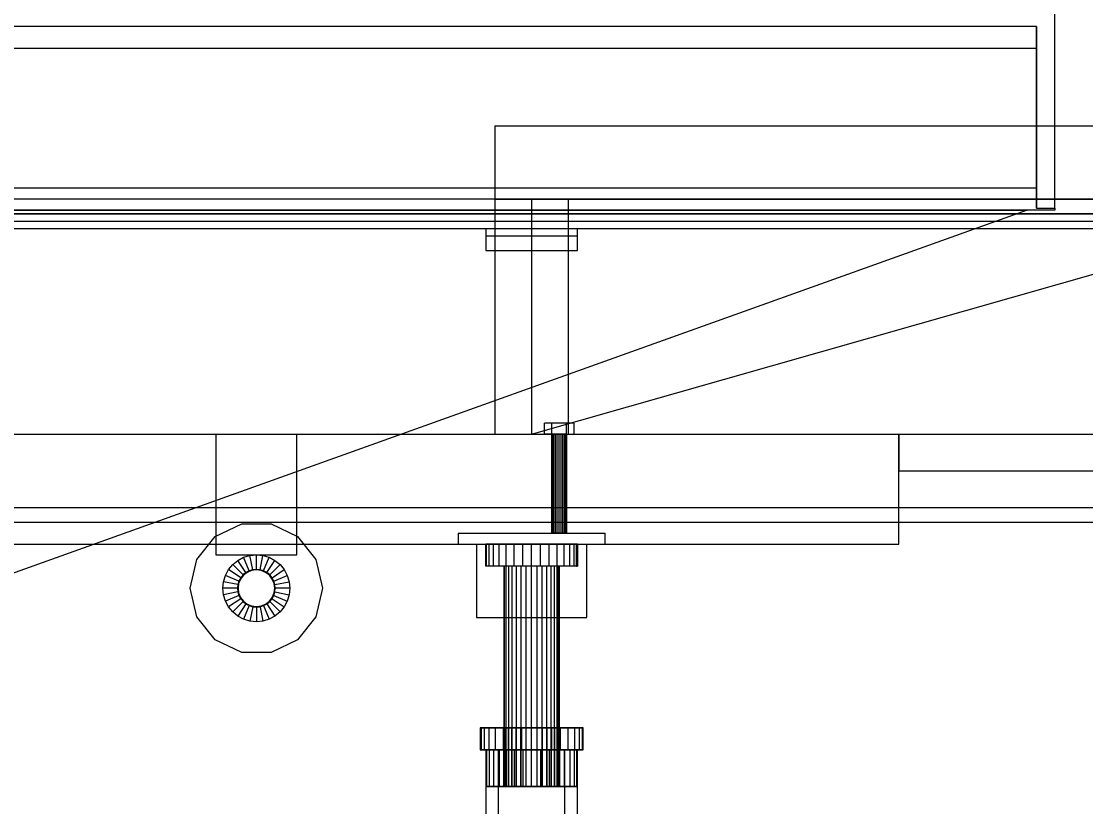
# Model space of a CAD drawing. Header units: millimetres. Extents: x -191664 to 191490, y -197311 to 10263.
# Drawn here: x 2222 to 2802, y -184551 to -184123 of the extents above; entities that cross this region are included whole.
import ezdxf

# ---------------------------------------------------------------- set-up
doc = ezdxf.new("R2010")
doc.units = ezdxf.units.MM
doc.layers.add('R15_COTAS_TRANSPORTE_P', color=1, linetype='Continuous', lineweight=0)
doc.layers.add('R15_PRENSA_RECEPCION_P', color=2, linetype='Continuous', lineweight=0)
doc.dimstyles.new('PLANTA_20', dxfattribs={"dimtxt": 50, "dimasz": 30, "dimexe": 30, "dimexo": 16, "dimgap": 20, "dimtad": 1, "dimtih": 1, "dimtoh": 1, "dimdec": 1, "dimzin": 0, "dimdsep": 46, "dimcen": 0.09, "dimadec": 0, "dimazin": 0, "dimtfac": 1, "dimtdec": 4, "dimtofl": 0, "dimtmove": 0, "dimatfit": 3, "dimfxl": 1, "dimtolj": 1, "dimtzin": 0, "dimarcsym": 0})

# ---------------------------------------------------------------- blocks, each defined once
blk = doc.blocks.new('*D133')
at = {"layer": 'Defpoints', "color": 0, "transparency": 16777216}
for p in [(439.69, -194147.98), (217.89, -194406.09), (-500, -194490), (-500, -194490), (500, -194490)]:
    blk.add_point(p, dxfattribs=at)
at = {"layer": 'R15_COTAS_TRANSPORTE_P', "color": 0, "lineweight": -2, "transparency": 16777216}
blk.add_arc((-500, -194490), 722.77, 2.37834, 17.62166, dxfattribs=at)
at = {"layer": 'R15_COTAS_TRANSPORTE_P', "color": 0, "transparency": 16777216}
for points in [[(184.12, -194272.81), (193.59, -194269.58), (179.18, -194242.8)], [(227.15, -194459.9), (217.15, -194460.11), (222.77, -194490)]]:
    blk.add_solid(points, dxfattribs=at)

msp = doc.modelspace()

# ---------------------------------------------------------------- linework, layer by layer
at = {"layer": 'R15_PRENSA_RECEPCION_P', "color": 252, "true_color": 0x7f959c}
for p, q in [((2785, -184225), (2785, -184102)), ((2775, -184126), (2155, -184126)), ((2775, -184126), (2775, -184225)), ((2775, -184138), (2775, -184126)), ((2775, -184138), (2155, -184138)), ((2775, -184214), (2775, -184138)), ((2775, -184214), (2155, -184214)), ((2775, -184225), (2775, -184214)), ((2785, -184226), (2155, -184226)), ((2200, -184226), (2770, -184226)), ((2770, -184226), (2200, -184430)), ((2775, -184225), (2785, -184225)), ((2785, -184225), (2785, -184226))]:
    msp.add_line(p, q, dxfattribs=at)
at = {"layer": 'R15_PRENSA_RECEPCION_P', "color": 251, "true_color": 0x596770}
for p, q in [((2480, -184180), (3405, -184180)), ((2480, -184180), (2480, -184220)), ((2480, -184220), (2520, -184220)), ((2480, -184220), (2480, -184348)), ((2480, -184220), (3405, -184220)), ((2500, -184348), (2950, -184220)), ((2950, -184220), (2500, -184220)), ((2500, -184220), (2500, -184348)), ((2520, -184348), (2520, -184220)), ((410, -184348), (2700, -184348)), ((2700, -184408), (2700, -184348)), ((2700, -184348), (3090, -184348)), ((2700, -184348), (2700, -184368)), ((2700, -184368), (3090, -184368)), ((2460, -184402), (2540, -184402)), ((2460, -184402), (2460, -184408)), ((2540, -184408), (2540, -184402)), ((410, -184408), (2700, -184408)), ((2460, -184408), (2540, -184408)), ((2475, -184520), (2482, -184520)), ((2475, -184520), (2475, -185470)), ((2482, -185470), (2482, -184520)), ((2482, -184520), (2518, -184520)), ((2518, -185470), (2518, -184520)), ((2518, -184520), (2525, -184520)), ((2525, -185470), (2525, -184520))]:
    msp.add_line(p, q, dxfattribs=at)
at = {"layer": 'R15_PRENSA_RECEPCION_P', "color": 117, "true_color": 0x376c5b}
for p, q in [((3000, -184220), (500, -184220)), ((3000, -184228), (500, -184228)), ((500, -184388), (3000, -184388)), ((500, -184396), (3000, -184396))]:
    msp.add_line(p, q, dxfattribs=at)
at = {"layer": 'R15_PRENSA_RECEPCION_P', "color": 254, "true_color": 0xe8e8df}
msp.add_line((590, -184228), (2910, -184228), dxfattribs=at)
at = {"layer": 'R15_PRENSA_RECEPCION_P', "color": 253, "true_color": 0xabb4b8}
for p, q in [((590, -184232), (2910, -184232)), ((590, -184236), (2910, -184236))]:
    msp.add_line(p, q, dxfattribs=at)
at = {"layer": 'R15_PRENSA_RECEPCION_P', "color": 250, "true_color": 0x30363a}
for p, q in [((2475, -184236), (2525, -184236)), ((2475, -184236), (2475, -184240)), ((2525, -184240), (2525, -184236))]:
    msp.add_line(p, q, dxfattribs=at)
at = {"layer": 'R15_PRENSA_RECEPCION_P', "color": 251, "true_color": 0x5c6a72}
for p, q in [((2475, -184240), (2525, -184240)), ((2475, -184240), (2475, -184248)), ((2525, -184248), (2525, -184240)), ((2475, -184248), (2525, -184248)), ((2480, -184248), (2520, -184248)), ((2480, -184248), (2480, -184348)), ((2520, -184348), (2520, -184248)), ((2328, -184348), (2372, -184348)), ((2328, -184348), (2328, -184413.75)), ((2372, -184413.75), (2372, -184348)), ((2480, -184348), (2520, -184348)), ((2470, -184408), (2530, -184408)), ((2470, -184408), (2470, -184448)), ((2530, -184448), (2530, -184408)), ((2328, -184413.75), (2372, -184413.75)), ((2470, -184448), (2530, -184448))]:
    msp.add_line(p, q, dxfattribs=at)
at = {"layer": 'R15_PRENSA_RECEPCION_P', "color": 9, "true_color": 0xb4bbc0}
for p, q in [((2511, -184342), (2507, -184342)), ((2507, -184348), (2507, -184342)), ((2519, -184342), (2511, -184342)), ((2511, -184348), (2511, -184342)), ((2523, -184342), (2519, -184342)), ((2519, -184348), (2519, -184342)), ((2523, -184342), (2523, -184348)), ((2511, -184348), (2507, -184348)), ((2511.14, -184348), (2511, -184348)), ((2511, -184402), (2511, -184348)), ((2519, -184348), (2511, -184348)), ((2511.54, -184348), (2511.14, -184348)), ((2511.14, -184402), (2511.14, -184348)), ((2512.17, -184348), (2511.54, -184348)), ((2511.54, -184402), (2511.54, -184348)), ((2513, -184348), (2512.17, -184348)), ((2512.17, -184402), (2512.17, -184348)), ((2513.96, -184348), (2513, -184348)), ((2513, -184402), (2513, -184348)), ((2515, -184348), (2513.96, -184348)), ((2513.96, -184402), (2513.96, -184348)), ((2516.04, -184348), (2515, -184348)), ((2515, -184402), (2515, -184348)), ((2517, -184348), (2516.04, -184348)), ((2516.04, -184402), (2516.04, -184348)), ((2517.83, -184348), (2517, -184348)), ((2517, -184402), (2517, -184348)), ((2518.46, -184348), (2517.83, -184348)), ((2517.83, -184402), (2517.83, -184348)), ((2518.86, -184348), (2518.46, -184348)), ((2518.46, -184402), (2518.46, -184348)), ((2519, -184348), (2518.86, -184348)), ((2518.86, -184402), (2518.86, -184348)), ((2519, -184348), (2519, -184402)), ((2519, -184348), (2523, -184348)), ((2511.14, -184402), (2511, -184402)), ((2511.54, -184402), (2511.14, -184402)), ((2512.17, -184402), (2511.54, -184402)), ((2513, -184402), (2512.17, -184402)), ((2513.96, -184402), (2513, -184402)), ((2515, -184402), (2513.96, -184402)), ((2516.04, -184402), (2515, -184402)), ((2517, -184402), (2516.04, -184402)), ((2517.83, -184402), (2517, -184402)), ((2518.46, -184402), (2517.83, -184402)), ((2518.86, -184402), (2518.46, -184402)), ((2518.86, -184402), (2519, -184402))]:
    msp.add_line(p, q, dxfattribs=at)
at = {"layer": 'R15_PRENSA_RECEPCION_P', "color": 9, "true_color": 0xb9c3c2}
for p, q in [((2327.55, -184403.85), (2341.99, -184396.9)), ((2341.99, -184396.9), (2358.01, -184396.9)), ((2358.01, -184396.9), (2372.45, -184403.85)), ((2317.57, -184416.38), (2327.55, -184403.85)), ((2372.45, -184403.85), (2382.43, -184416.38)), ((2314, -184432), (2317.57, -184416.38)), ((2382.43, -184416.38), (2386, -184432)), ((2317.57, -184447.62), (2314, -184432)), ((2386, -184432), (2382.43, -184447.62)), ((2327.55, -184460.15), (2317.57, -184447.62)), ((2382.43, -184447.62), (2372.45, -184460.15)), ((2341.99, -184467.1), (2327.55, -184460.15)), ((2372.45, -184460.15), (2358.01, -184467.1)), ((2358.01, -184467.1), (2341.99, -184467.1))]:
    msp.add_line(p, q, dxfattribs=at)
at = {"layer": 'R15_PRENSA_RECEPCION_P', "color": 253, "true_color": 0xaab3b8}
for p, q in [((2475.48, -184408), (2475, -184408)), ((2475, -184420), (2475, -184408)), ((2476.9, -184408), (2475.48, -184408)), ((2475.48, -184420), (2475.48, -184408)), ((2479.21, -184408), (2476.9, -184408)), ((2476.9, -184420), (2476.9, -184408)), ((2482.32, -184408), (2479.21, -184408)), ((2479.21, -184420), (2479.21, -184408)), ((2486.11, -184408), (2482.32, -184408)), ((2482.32, -184420), (2482.32, -184408)), ((2490.43, -184408), (2486.11, -184408)), ((2486.11, -184420), (2486.11, -184408)), ((2495.12, -184408), (2490.43, -184408)), ((2490.43, -184420), (2490.43, -184408)), ((2500, -184408), (2495.12, -184408)), ((2495.12, -184420), (2495.12, -184408)), ((2504.88, -184408), (2500, -184408)), ((2500, -184420), (2500, -184408)), ((2509.57, -184408), (2504.88, -184408)), ((2504.88, -184420), (2504.88, -184408)), ((2513.89, -184408), (2509.57, -184408)), ((2509.57, -184420), (2509.57, -184408)), ((2517.68, -184408), (2513.89, -184408)), ((2513.89, -184420), (2513.89, -184408)), ((2520.79, -184408), (2517.68, -184408)), ((2517.68, -184420), (2517.68, -184408)), ((2523.1, -184408), (2520.79, -184408)), ((2520.79, -184420), (2520.79, -184408)), ((2524.52, -184408), (2523.1, -184408)), ((2523.1, -184420), (2523.1, -184408)), ((2525, -184408), (2524.52, -184408)), ((2524.52, -184420), (2524.52, -184408)), ((2525, -184408), (2525, -184420)), ((2475.48, -184420), (2475, -184420)), ((2476.9, -184420), (2475.48, -184420)), ((2479.21, -184420), (2476.9, -184420)), ((2482.32, -184420), (2479.21, -184420)), ((2486.11, -184420), (2482.32, -184420)), ((2485.29, -184420), (2485, -184420)), ((2485, -184540), (2485, -184420)), ((2486.14, -184420), (2485.29, -184420)), ((2485.29, -184540), (2485.29, -184420)), ((2490.43, -184420), (2486.11, -184420)), ((2487.53, -184420), (2486.14, -184420)), ((2486.14, -184540), (2486.14, -184420)), ((2489.39, -184420), (2487.53, -184420)), ((2487.53, -184540), (2487.53, -184420)), ((2491.67, -184420), (2489.39, -184420)), ((2489.39, -184540), (2489.39, -184420)), ((2495.12, -184420), (2490.43, -184420)), ((2494.26, -184420), (2491.67, -184420)), ((2491.67, -184540), (2491.67, -184420)), ((2497.07, -184420), (2494.26, -184420)), ((2494.26, -184540), (2494.26, -184420)), ((2500, -184420), (2495.12, -184420)), ((2500, -184420), (2497.07, -184420)), ((2497.07, -184540), (2497.07, -184420)), ((2502.93, -184420), (2500, -184420)), ((2500, -184540), (2500, -184420)), ((2504.88, -184420), (2500, -184420)), ((2505.74, -184420), (2502.93, -184420)), ((2502.93, -184540), (2502.93, -184420)), ((2509.57, -184420), (2504.88, -184420)), ((2508.33, -184420), (2505.74, -184420)), ((2505.74, -184540), (2505.74, -184420)), ((2510.61, -184420), (2508.33, -184420)), ((2508.33, -184540), (2508.33, -184420)), ((2513.89, -184420), (2509.57, -184420)), ((2512.47, -184420), (2510.61, -184420)), ((2510.61, -184540), (2510.61, -184420)), ((2513.86, -184420), (2512.47, -184420)), ((2512.47, -184540), (2512.47, -184420)), ((2514.71, -184420), (2513.86, -184420)), ((2513.86, -184540), (2513.86, -184420)), ((2517.68, -184420), (2513.89, -184420)), ((2515, -184420), (2514.71, -184420)), ((2514.71, -184540), (2514.71, -184420)), ((2515, -184420), (2515, -184540)), ((2520.79, -184420), (2517.68, -184420)), ((2523.1, -184420), (2520.79, -184420)), ((2524.52, -184420), (2523.1, -184420)), ((2524.52, -184420), (2525, -184420)), ((2341.34, -184427), (2340.34, -184429.41)), ((2342.93, -184424.93), (2341.34, -184427)), ((2345, -184423.34), (2342.93, -184424.93)), ((2347.41, -184422.34), (2345, -184423.34)), ((2350, -184422), (2347.41, -184422.34)), ((2352.59, -184422.34), (2350, -184422)), ((2355, -184423.34), (2352.59, -184422.34)), ((2357.07, -184424.93), (2355, -184423.34)), ((2358.66, -184427), (2357.07, -184424.93)), ((2359.66, -184429.41), (2358.66, -184427)), ((2340.34, -184429.41), (2340, -184432)), ((2340, -184432), (2340.34, -184434.59)), ((2360, -184432), (2359.66, -184429.41)), ((2359.66, -184434.59), (2360, -184432)), ((2340.34, -184434.59), (2341.34, -184437)), ((2341.34, -184437), (2342.93, -184439.07)), ((2357.07, -184439.07), (2358.66, -184437)), ((2358.66, -184437), (2359.66, -184434.59)), ((2342.93, -184439.07), (2345, -184440.66)), ((2345, -184440.66), (2347.41, -184441.66)), ((2347.41, -184441.66), (2350, -184442)), ((2350, -184442), (2352.59, -184441.66)), ((2352.59, -184441.66), (2355, -184440.66)), ((2355, -184440.66), (2357.07, -184439.07)), ((2485.29, -184540), (2485, -184540)), ((2486.14, -184540), (2485.29, -184540)), ((2487.53, -184540), (2486.14, -184540)), ((2489.39, -184540), (2487.53, -184540)), ((2491.67, -184540), (2489.39, -184540)), ((2494.26, -184540), (2491.67, -184540)), ((2497.07, -184540), (2494.26, -184540)), ((2500, -184540), (2497.07, -184540)), ((2502.93, -184540), (2500, -184540)), ((2505.74, -184540), (2502.93, -184540)), ((2508.33, -184540), (2505.74, -184540)), ((2510.61, -184540), (2508.33, -184540)), ((2512.47, -184540), (2510.61, -184540)), ((2513.86, -184540), (2512.47, -184540)), ((2514.71, -184540), (2513.86, -184540)), ((2514.71, -184540), (2515, -184540))]:
    msp.add_line(p, q, dxfattribs=at)
at = {"layer": 'R15_PRENSA_RECEPCION_P', "color": 125, "true_color": 0x608c85}
for p, q in [((2339.86, -184416.83), (2343.02, -184415.14)), ((2343.02, -184415.14), (2346.44, -184414.1)), ((2346.08, -184422.53), (2343.02, -184415.14)), ((2346.44, -184414.1), (2350, -184413.75)), ((2348, -184421.95), (2346.44, -184414.1)), ((2350, -184421.75), (2350, -184413.75)), ((2350, -184413.75), (2353.56, -184414.1)), ((2352, -184421.95), (2353.56, -184414.1)), ((2353.56, -184414.1), (2356.98, -184415.14)), ((2353.92, -184422.53), (2356.98, -184415.14)), ((2356.98, -184415.14), (2360.14, -184416.83)), ((2334.83, -184421.86), (2337.1, -184419.1)), ((2337.1, -184419.1), (2339.86, -184416.83)), ((2342.75, -184424.75), (2337.1, -184419.1)), ((2344.31, -184423.48), (2339.86, -184416.83)), ((2355.69, -184423.48), (2360.14, -184416.83)), ((2357.25, -184424.75), (2362.9, -184419.1)), ((2360.14, -184416.83), (2362.9, -184419.1)), ((2362.9, -184419.1), (2365.17, -184421.86)), ((2332.1, -184428.44), (2333.14, -184425.02)), ((2333.14, -184425.02), (2334.83, -184421.86)), ((2340.53, -184428.08), (2333.14, -184425.02)), ((2341.48, -184426.31), (2334.83, -184421.86)), ((2341.48, -184426.31), (2340.53, -184428.08)), ((2342.75, -184424.75), (2341.48, -184426.31)), ((2344.31, -184423.48), (2342.75, -184424.75)), ((2346.08, -184422.53), (2344.31, -184423.48)), ((2348, -184421.95), (2346.08, -184422.53)), ((2350, -184421.75), (2348, -184421.95)), ((2352, -184421.95), (2350, -184421.75)), ((2353.92, -184422.53), (2352, -184421.95)), ((2355.69, -184423.48), (2353.92, -184422.53)), ((2357.25, -184424.75), (2355.69, -184423.48)), ((2358.52, -184426.31), (2357.25, -184424.75)), ((2358.52, -184426.31), (2365.17, -184421.86)), ((2359.47, -184428.08), (2358.52, -184426.31)), ((2359.47, -184428.08), (2366.86, -184425.02)), ((2365.17, -184421.86), (2366.86, -184425.02)), ((2366.86, -184425.02), (2367.9, -184428.44)), ((2331.75, -184432), (2332.1, -184428.44)), ((2339.75, -184432), (2331.75, -184432)), ((2332.1, -184435.56), (2331.75, -184432)), ((2339.95, -184430), (2332.1, -184428.44)), ((2339.95, -184430), (2339.75, -184432)), ((2339.75, -184432), (2339.95, -184434)), ((2340.53, -184428.08), (2339.95, -184430)), ((2360.05, -184430), (2359.47, -184428.08)), ((2360.05, -184430), (2367.9, -184428.44)), ((2360.25, -184432), (2360.05, -184430)), ((2360.05, -184434), (2360.25, -184432)), ((2368.25, -184432), (2360.25, -184432)), ((2367.9, -184428.44), (2368.25, -184432)), ((2368.25, -184432), (2367.9, -184435.56)), ((2339.95, -184434), (2332.1, -184435.56)), ((2333.14, -184438.98), (2332.1, -184435.56)), ((2340.53, -184435.92), (2333.14, -184438.98)), ((2341.48, -184437.69), (2334.83, -184442.14)), ((2339.95, -184434), (2340.53, -184435.92)), ((2340.53, -184435.92), (2341.48, -184437.69)), ((2341.48, -184437.69), (2342.75, -184439.25)), ((2357.25, -184439.25), (2358.52, -184437.69)), ((2358.52, -184437.69), (2359.47, -184435.92)), ((2358.52, -184437.69), (2365.17, -184442.14)), ((2359.47, -184435.92), (2360.05, -184434)), ((2359.47, -184435.92), (2366.86, -184438.98)), ((2360.05, -184434), (2367.9, -184435.56)), ((2367.9, -184435.56), (2366.86, -184438.98)), ((2334.83, -184442.14), (2333.14, -184438.98)), ((2337.1, -184444.9), (2334.83, -184442.14)), ((2342.75, -184439.25), (2337.1, -184444.9)), ((2344.31, -184440.52), (2339.86, -184447.17)), ((2342.75, -184439.25), (2344.31, -184440.52)), ((2346.08, -184441.47), (2343.02, -184448.86)), ((2344.31, -184440.52), (2346.08, -184441.47)), ((2346.08, -184441.47), (2348, -184442.05)), ((2348, -184442.05), (2346.44, -184449.9)), ((2348, -184442.05), (2350, -184442.25)), ((2350, -184442.25), (2352, -184442.05)), ((2350, -184442.25), (2350, -184450.25)), ((2352, -184442.05), (2353.92, -184441.47)), ((2352, -184442.05), (2353.56, -184449.9)), ((2353.92, -184441.47), (2355.69, -184440.52)), ((2353.92, -184441.47), (2356.98, -184448.86)), ((2355.69, -184440.52), (2357.25, -184439.25)), ((2355.69, -184440.52), (2360.14, -184447.17)), ((2357.25, -184439.25), (2362.9, -184444.9)), ((2365.17, -184442.14), (2362.9, -184444.9)), ((2366.86, -184438.98), (2365.17, -184442.14)), ((2339.86, -184447.17), (2337.1, -184444.9)), ((2343.02, -184448.86), (2339.86, -184447.17)), ((2346.44, -184449.9), (2343.02, -184448.86)), ((2350, -184450.25), (2346.44, -184449.9)), ((2353.56, -184449.9), (2350, -184450.25)), ((2356.98, -184448.86), (2353.56, -184449.9)), ((2360.14, -184447.17), (2356.98, -184448.86)), ((2362.9, -184444.9), (2360.14, -184447.17))]:
    msp.add_line(p, q, dxfattribs=at)
at = {"layer": 'R15_PRENSA_RECEPCION_P', "color": 253, "true_color": 0xa1a9ac}
for p, q in [((2484.75, -184508), (2472, -184508)), ((2472, -184508), (2472.54, -184508)), ((2472, -184508), (2472, -184520)), ((2485.04, -184508), (2472.54, -184508)), ((2472.54, -184508), (2474.13, -184508)), ((2472.54, -184508), (2472.54, -184520)), ((2485.91, -184508), (2474.13, -184508)), ((2474.13, -184508), (2476.72, -184508)), ((2474.13, -184508), (2474.13, -184520)), ((2487.32, -184508), (2476.72, -184508)), ((2476.72, -184508), (2480.2, -184508)), ((2476.72, -184508), (2476.72, -184520)), ((2489.22, -184508), (2480.2, -184508)), ((2480.2, -184508), (2484.44, -184508)), ((2480.2, -184508), (2480.2, -184520)), ((2491.53, -184508), (2484.44, -184508)), ((2484.44, -184508), (2489.28, -184508)), ((2484.44, -184508), (2484.44, -184520)), ((2485.04, -184508), (2484.75, -184508)), ((2484.75, -184520), (2484.75, -184508)), ((2485.91, -184508), (2485.04, -184508)), ((2485.04, -184520), (2485.04, -184508)), ((2487.32, -184508), (2485.91, -184508)), ((2485.91, -184520), (2485.91, -184508)), ((2489.22, -184508), (2487.32, -184508)), ((2487.32, -184520), (2487.32, -184508)), ((2491.53, -184508), (2489.22, -184508)), ((2489.22, -184520), (2489.22, -184508)), ((2494.16, -184508), (2489.28, -184508)), ((2489.28, -184508), (2494.54, -184508)), ((2489.28, -184508), (2489.28, -184520)), ((2494.16, -184508), (2491.53, -184508)), ((2491.53, -184520), (2491.53, -184508)), ((2497.02, -184508), (2494.16, -184508)), ((2494.16, -184520), (2494.16, -184508)), ((2497.02, -184508), (2494.54, -184508)), ((2494.54, -184508), (2500, -184508)), ((2494.54, -184508), (2494.54, -184520)), ((2500, -184508), (2497.02, -184508)), ((2497.02, -184520), (2497.02, -184508)), ((2502.98, -184508), (2500, -184508)), ((2500, -184508), (2505.46, -184508)), ((2500, -184520), (2500, -184508)), ((2505.84, -184508), (2502.98, -184508)), ((2502.98, -184508), (2505.46, -184508)), ((2502.98, -184520), (2502.98, -184508)), ((2505.46, -184508), (2510.72, -184508)), ((2505.46, -184508), (2505.46, -184520)), ((2508.47, -184508), (2505.84, -184508)), ((2505.84, -184508), (2510.72, -184508)), ((2505.84, -184520), (2505.84, -184508)), ((2510.78, -184508), (2508.47, -184508)), ((2508.47, -184508), (2515.56, -184508)), ((2508.47, -184520), (2508.47, -184508)), ((2510.72, -184508), (2515.56, -184508)), ((2510.72, -184508), (2510.72, -184520)), ((2512.68, -184508), (2510.78, -184508)), ((2510.78, -184508), (2519.8, -184508)), ((2510.78, -184520), (2510.78, -184508)), ((2514.09, -184508), (2512.68, -184508)), ((2512.68, -184508), (2523.28, -184508)), ((2512.68, -184520), (2512.68, -184508)), ((2514.96, -184508), (2514.09, -184508)), ((2514.09, -184508), (2525.87, -184508)), ((2514.09, -184520), (2514.09, -184508)), ((2515.25, -184508), (2514.96, -184508)), ((2514.96, -184508), (2527.46, -184508)), ((2514.96, -184520), (2514.96, -184508)), ((2528, -184508), (2515.25, -184508)), ((2515.25, -184508), (2515.25, -184520)), ((2515.56, -184508), (2519.8, -184508)), ((2515.56, -184508), (2515.56, -184520)), ((2519.8, -184508), (2523.28, -184508)), ((2519.8, -184508), (2519.8, -184520)), ((2523.28, -184508), (2525.87, -184508)), ((2523.28, -184508), (2523.28, -184520)), ((2525.87, -184508), (2527.46, -184508)), ((2525.87, -184508), (2525.87, -184520)), ((2527.46, -184508), (2528, -184508)), ((2527.46, -184508), (2527.46, -184520)), ((2528, -184520), (2528, -184508)), ((2472.54, -184520), (2472, -184520)), ((2472, -184520), (2484.75, -184520)), ((2474.13, -184520), (2472.54, -184520)), ((2472.54, -184520), (2485.04, -184520)), ((2476.72, -184520), (2474.13, -184520)), ((2474.13, -184520), (2485.91, -184520)), ((2484.75, -184520), (2475, -184520)), ((2475, -184520), (2475.48, -184520)), ((2475, -184520), (2475, -184540)), ((2485.04, -184520), (2475.48, -184520)), ((2475.48, -184520), (2476.9, -184520)), ((2475.48, -184520), (2475.48, -184540)), ((2480.2, -184520), (2476.72, -184520)), ((2476.72, -184520), (2487.32, -184520)), ((2485.91, -184520), (2476.9, -184520)), ((2476.9, -184520), (2479.21, -184520)), ((2476.9, -184520), (2476.9, -184540)), ((2487.32, -184520), (2479.21, -184520)), ((2479.21, -184520), (2482.32, -184520)), ((2479.21, -184520), (2479.21, -184540)), ((2484.44, -184520), (2480.2, -184520)), ((2480.2, -184520), (2489.22, -184520)), ((2489.22, -184520), (2482.32, -184520)), ((2482.32, -184520), (2486.11, -184520)), ((2482.32, -184520), (2482.32, -184540)), ((2489.28, -184520), (2484.44, -184520)), ((2484.44, -184520), (2491.53, -184520)), ((2485.04, -184520), (2484.75, -184520)), ((2484.75, -184540), (2484.75, -184520)), ((2485.91, -184520), (2485.04, -184520)), ((2485.04, -184540), (2485.04, -184520)), ((2487.32, -184520), (2485.91, -184520)), ((2485.91, -184540), (2485.91, -184520)), ((2491.53, -184520), (2486.11, -184520)), ((2486.11, -184520), (2490.43, -184520)), ((2486.11, -184520), (2486.11, -184540)), ((2489.22, -184520), (2487.32, -184520)), ((2487.32, -184540), (2487.32, -184520)), ((2491.53, -184520), (2489.22, -184520)), ((2489.22, -184540), (2489.22, -184520)), ((2494.54, -184520), (2489.28, -184520)), ((2489.28, -184520), (2494.16, -184520)), ((2494.16, -184520), (2490.43, -184520)), ((2490.43, -184520), (2495.12, -184520)), ((2490.43, -184520), (2490.43, -184540)), ((2494.16, -184520), (2491.53, -184520)), ((2491.53, -184540), (2491.53, -184520)), ((2497.02, -184520), (2494.16, -184520)), ((2494.16, -184540), (2494.16, -184520)), ((2500, -184520), (2494.54, -184520)), ((2494.54, -184520), (2497.02, -184520)), ((2497.02, -184520), (2495.12, -184520)), ((2495.12, -184520), (2500, -184520)), ((2495.12, -184520), (2495.12, -184540)), ((2500, -184520), (2497.02, -184520)), ((2497.02, -184540), (2497.02, -184520)), ((2502.98, -184520), (2500, -184520)), ((2500, -184520), (2504.88, -184520)), ((2500, -184540), (2500, -184520)), ((2505.46, -184520), (2500, -184520)), ((2505.84, -184520), (2502.98, -184520)), ((2502.98, -184520), (2504.88, -184520)), ((2502.98, -184540), (2502.98, -184520)), ((2505.46, -184520), (2502.98, -184520)), ((2504.88, -184520), (2509.57, -184520)), ((2504.88, -184520), (2504.88, -184540)), ((2510.72, -184520), (2505.46, -184520)), ((2508.47, -184520), (2505.84, -184520)), ((2505.84, -184520), (2509.57, -184520)), ((2505.84, -184540), (2505.84, -184520)), ((2510.72, -184520), (2505.84, -184520)), ((2510.78, -184520), (2508.47, -184520)), ((2508.47, -184520), (2513.89, -184520)), ((2508.47, -184540), (2508.47, -184520)), ((2515.56, -184520), (2508.47, -184520)), ((2509.57, -184520), (2513.89, -184520)), ((2509.57, -184520), (2509.57, -184540)), ((2515.56, -184520), (2510.72, -184520)), ((2512.68, -184520), (2510.78, -184520)), ((2510.78, -184520), (2517.68, -184520)), ((2510.78, -184540), (2510.78, -184520)), ((2519.8, -184520), (2510.78, -184520)), ((2514.09, -184520), (2512.68, -184520)), ((2512.68, -184520), (2520.79, -184520)), ((2512.68, -184540), (2512.68, -184520)), ((2523.28, -184520), (2512.68, -184520)), ((2513.89, -184520), (2517.68, -184520)), ((2513.89, -184520), (2513.89, -184540)), ((2514.96, -184520), (2514.09, -184520)), ((2514.09, -184520), (2523.1, -184520)), ((2514.09, -184540), (2514.09, -184520)), ((2525.87, -184520), (2514.09, -184520)), ((2515.25, -184520), (2514.96, -184520)), ((2514.96, -184520), (2524.52, -184520)), ((2514.96, -184540), (2514.96, -184520)), ((2527.46, -184520), (2514.96, -184520)), ((2525, -184520), (2515.25, -184520)), ((2515.25, -184520), (2515.25, -184540)), ((2515.25, -184520), (2528, -184520)), ((2519.8, -184520), (2515.56, -184520)), ((2517.68, -184520), (2520.79, -184520)), ((2517.68, -184520), (2517.68, -184540)), ((2523.28, -184520), (2519.8, -184520)), ((2520.79, -184520), (2523.1, -184520)), ((2520.79, -184520), (2520.79, -184540)), ((2523.1, -184520), (2524.52, -184520)), ((2523.1, -184520), (2523.1, -184540)), ((2525.87, -184520), (2523.28, -184520)), ((2524.52, -184520), (2525, -184520)), ((2524.52, -184520), (2524.52, -184540)), ((2525, -184540), (2525, -184520)), ((2527.46, -184520), (2525.87, -184520)), ((2528, -184520), (2527.46, -184520)), ((2475.48, -184540), (2475, -184540)), ((2475, -184540), (2484.75, -184540)), ((2476.9, -184540), (2475.48, -184540)), ((2475.48, -184540), (2485.04, -184540)), ((2479.21, -184540), (2476.9, -184540)), ((2476.9, -184540), (2485.91, -184540)), ((2482.32, -184540), (2479.21, -184540)), ((2479.21, -184540), (2487.32, -184540)), ((2486.11, -184540), (2482.32, -184540)), ((2482.32, -184540), (2489.22, -184540)), ((2484.75, -184540), (2485.04, -184540)), ((2485.04, -184540), (2485.91, -184540)), ((2485.91, -184540), (2487.32, -184540)), ((2490.43, -184540), (2486.11, -184540)), ((2486.11, -184540), (2491.53, -184540)), ((2487.32, -184540), (2489.22, -184540)), ((2489.22, -184540), (2491.53, -184540)), ((2495.12, -184540), (2490.43, -184540)), ((2490.43, -184540), (2494.16, -184540)), ((2491.53, -184540), (2494.16, -184540)), ((2494.16, -184540), (2497.02, -184540)), ((2500, -184540), (2495.12, -184540)), ((2495.12, -184540), (2497.02, -184540)), ((2497.02, -184540), (2500, -184540)), ((2504.88, -184540), (2500, -184540)), ((2500, -184540), (2502.98, -184540)), ((2504.88, -184540), (2502.98, -184540)), ((2502.98, -184540), (2505.84, -184540)), ((2509.57, -184540), (2504.88, -184540)), ((2509.57, -184540), (2505.84, -184540)), ((2505.84, -184540), (2508.47, -184540)), ((2513.89, -184540), (2508.47, -184540)), ((2508.47, -184540), (2510.78, -184540)), ((2513.89, -184540), (2509.57, -184540)), ((2517.68, -184540), (2510.78, -184540)), ((2510.78, -184540), (2512.68, -184540)), ((2520.79, -184540), (2512.68, -184540)), ((2512.68, -184540), (2514.09, -184540)), ((2517.68, -184540), (2513.89, -184540)), ((2523.1, -184540), (2514.09, -184540)), ((2514.09, -184540), (2514.96, -184540)), ((2524.52, -184540), (2514.96, -184540)), ((2514.96, -184540), (2515.25, -184540)), ((2515.25, -184540), (2525, -184540)), ((2520.79, -184540), (2517.68, -184540)), ((2523.1, -184540), (2520.79, -184540)), ((2524.52, -184540), (2523.1, -184540)), ((2525, -184540), (2524.52, -184540))]:
    msp.add_line(p, q, dxfattribs=at)

# ---------------------------------------------------------------- dimensions: what is measured, and where the dimension line sits
at = {"layer": 'R15_COTAS_TRANSPORTE_P'}
dim = msp.add_angular_dim_2l(base=(217.89, -194406.09), line1=((-500, -194490), (500, -194490)), line2=((-500, -194490), (439.69, -194147.98)), dimstyle='PLANTA_20', dxfattribs=at)
dim.commit()
dim.dimension.update_dxf_attribs({"geometry": '*D133', "text_midpoint": (191490.46, -33543.69)})

doc.saveas('drawing.dxf')
